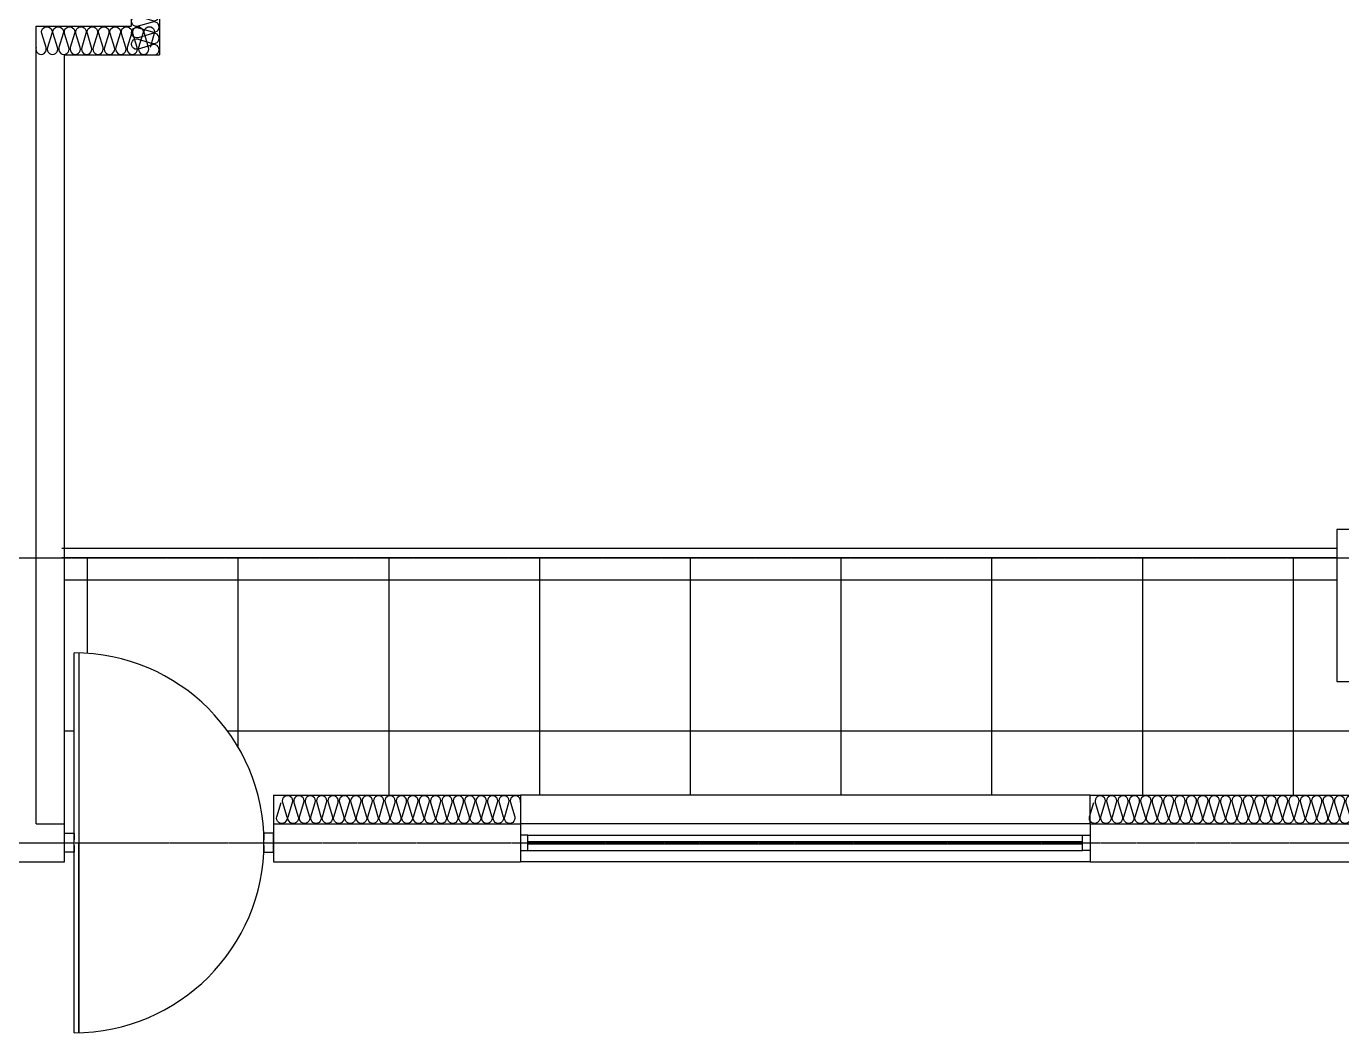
# Model space of a CAD drawing. Header units: millimetres. Extents: x 0 to 199210, y 0 to 94205.
# Drawn here: x 157012 to 163938, y 19459 to 24759 of the extents above; entities that cross this region are included whole.
import ezdxf

# ---------------------------------------------------------------- set-up
doc = ezdxf.new("R2010")
doc.units = ezdxf.units.MM
doc.linetypes.add('CEN', pattern=[62, 60, -1, 0, -1])
for name, color, linetype in [('4', 4, 'Continuous'), ('CEN', 1, 'CEN'), ('COL', 2, 'Continuous'), ('HAT', 8, 'Continuous'), ('ins', 9, 'Continuous'), ('WID', 4, 'Continuous'), ('WIN-9', 9, 'Continuous')]:
    doc.layers.add(name, color=color, linetype=linetype)

# ---------------------------------------------------------------- blocks, each defined once
blk = doc.blocks.new('insul1')
blk.add_lwpolyline([(0, 0.25, 1.344031), (0.35, 0.25), (0.2, 0.75, -1.344031), (0.55, 0.75), (0.4, 0.25)], format="xyb")

msp = doc.modelspace()

# ---------------------------------------------------------------- hatches: boundary and pattern name
at = {"layer": 'HAT'}
h = msp.add_hatch(dxfattribs=at)
h.set_pattern_fill('NET,_O', color=256, scale=250)
h.set_pattern_definition([(0, (-254622.7, 735423.8), (0, 793.75), []), (90, (-254622.7, 735423.8), (-793.75, 5e-14), [])])
h.paths.add_polyline_path([(158262, 20508.9), (158313.2, 20508.9), (158313.2, 20558.9), (158313.2, 20708.9), (158463.4, 20708.9), (158463.4, 21958.9), (157213.2, 21958.9), (157213.2, 20558.9), (157213.2, 20508.9), (157263.2, 20508.9), (157263.2, 21458.9, -0.399638)])
h.paths.add_polyline_path([(167040.4, 21958.9, -0.416084), (166987.2, 21958.9), (164813.2, 21958.9), (164813.2, 21308.9), (163913.2, 21308.9), (163913.2, 21958.9), (158463.4, 21958.9), (158463.4, 20708.9), (159613.2, 20708.9), (162613.2, 20708.9), (167613.2, 20708.9), (170613.2, 20708.9), (176513.2, 20708.9), (179513.2, 20708.9), (181213.2, 20708.9), (181213.2, 20687.1, -0.146769), (181213.2, 20671.4), (181213.2, 20558.9), (181213.2, 20508.9), (181264.5, 20508.9, -0.399638), (182263.2, 21458.9), (182263.2, 20508.9), (182313.2, 20508.9), (182313.2, 20558.9), (182313.2, 21958.9), (182073.2, 21958.9), (181834.6, 21720.3), (181596.1, 21958.9), (174813.2, 21958.9), (174813.2, 21308.9), (173913.2, 21308.9), (173913.2, 21958.9)])

# ---------------------------------------------------------------- linework, layer by layer
for p, q in [((163913.2, 22008.9), (157198.2, 22008.9)), ((163913.2, 21958.9), (157198.2, 21958.9))]:
    msp.add_line(p, q)
at = {"layer": '4'}
for p, q in [((157713.2, 25558.9), (157713.2, 24608.9)), ((157713.2, 25558.9), (157713.2, 24608.9)), ((157213.2, 20558.9), (157213.2, 24608.9)), ((157213.2, 24608.9), (157713.2, 24608.9)), ((157213.2, 20558.9), (157213.2, 24608.9)), ((157213.2, 24608.9), (157713.2, 24608.9)), ((158313.2, 20708.9), (159613.2, 20708.9)), ((158313.2, 20708.9), (158313.2, 20558.9)), ((159613.2, 20708.9), (159613.2, 20558.9)), ((162613.2, 20558.9), (162613.2, 20708.9)), ((162613.2, 20708.9), (167613.2, 20708.9))]:
    msp.add_line(p, q, dxfattribs=at)
msp.add_lwpolyline([(163913.2, 22108.9), (163913.2, 21308.9), (164813.2, 21308.9), (164813.2, 22108.9)], close=True, dxfattribs=at)
at = {"layer": 'CEN'}
for p, q in [((140920, 21958.9), (189789.1, 21958.9)), ((156088.2, 20458.9), (189789.1, 20458.9))]:
    msp.add_line(p, q, dxfattribs=at)
at = {"layer": 'COL'}
for p, q in [((157563.2, 25558.9), (157563.2, 24758.9)), ((157063.2, 20558.9), (157063.2, 24758.9)), ((157063.2, 24758.9), (157563.2, 24758.9)), ((157063.2, 20558.9), (157213.2, 20558.9)), ((157213.2, 20358.9), (157213.2, 20558.9)), ((158313.2, 20558.9), (159613.2, 20558.9)), ((158313.2, 20558.9), (158313.2, 20358.9)), ((159613.2, 20558.9), (159613.2, 20358.9)), ((162613.2, 20558.9), (162613.2, 20358.9)), ((162613.2, 20558.9), (167613.2, 20558.9)), ((156863.2, 20358.9), (157213.2, 20358.9)), ((158313.2, 20358.9), (159613.2, 20358.9)), ((162613.2, 20358.9), (167613.2, 20358.9))]:
    msp.add_line(p, q, dxfattribs=at)
at = {"layer": 'WID'}
for p, q in [((157263.2, 19458.9), (157263.2, 21458.9)), ((157288.2, 21458.5), (157288.2, 19459.2)), ((162613.2, 20708.9), (159613.2, 20708.9)), ((158313.2, 20508.9), (158313.2, 20408.9)), ((158313.2, 20508.9), (158313.2, 20408.9)), ((157288.2, 19459.2), (157288.2, 20458.9)), ((162613.2, 20358.9), (159613.2, 20358.9))]:
    msp.add_line(p, q, dxfattribs=at)
at = {"layer": 'WID', "color": 4}
for p, q in [((159653.2, 20498.9), (162573.2, 20498.9)), ((159653.2, 20464.9), (162573.2, 20464.9)), ((159653.2, 20452.9), (162573.2, 20452.9)), ((159653.2, 20418.9), (162573.2, 20418.9))]:
    msp.add_line(p, q, dxfattribs=at)
for points in [[(157263.2, 20443.9), (157263.2, 20408.9), (157213.2, 20408.9), (157213.2, 20508.9), (157263.2, 20508.9), (157263.2, 20473.9)], [(158263.2, 20443.9), (158263.2, 20408.9), (158313.2, 20408.9), (158313.2, 20508.9), (158263.2, 20508.9), (158263.2, 20473.9)], [(159613.2, 20443.9), (159613.2, 20418.9), (159653.2, 20418.9), (159653.2, 20498.9), (159613.2, 20498.9), (159613.2, 20473.9)], [(162613.2, 20443.9), (162613.2, 20418.9), (162573.2, 20418.9), (162573.2, 20498.9), (162613.2, 20498.9), (162613.2, 20473.9)]]:
    msp.add_lwpolyline(points, dxfattribs=at)
at = {"layer": 'WID'}
msp.add_arc((157263.2, 20458.9), 1000, 270, 90, dxfattribs=at)
at = {"layer": 'WIN-9'}
msp.add_line((162613.2, 20558.9), (159613.2, 20558.9), dxfattribs=at)

# ---------------------------------------------------------------- block references
at = {"layer": 'ins', "xscale": 150, "yscale": 150, "zscale": 150, "row_count": 1, "row_spacing": 0, "column_spacing": 60}
for p, rotation, column_count in [((157713.2, 24608.9), 90, 15), ((159613.2, 20708.9), 180, 21), ((167613.2, 20708.9), 180, 83)]:
    msp.add_blockref('insul1', p, dxfattribs=dict(at, rotation=rotation, column_count=column_count))
at = {"layer": 'ins', "xscale": 150, "yscale": 150, "zscale": 150, "row_count": 1, "column_count": 10, "row_spacing": 0, "column_spacing": 60}
msp.add_blockref('insul1', (157063.2, 24608.9), dxfattribs=at)

doc.saveas('drawing.dxf')
